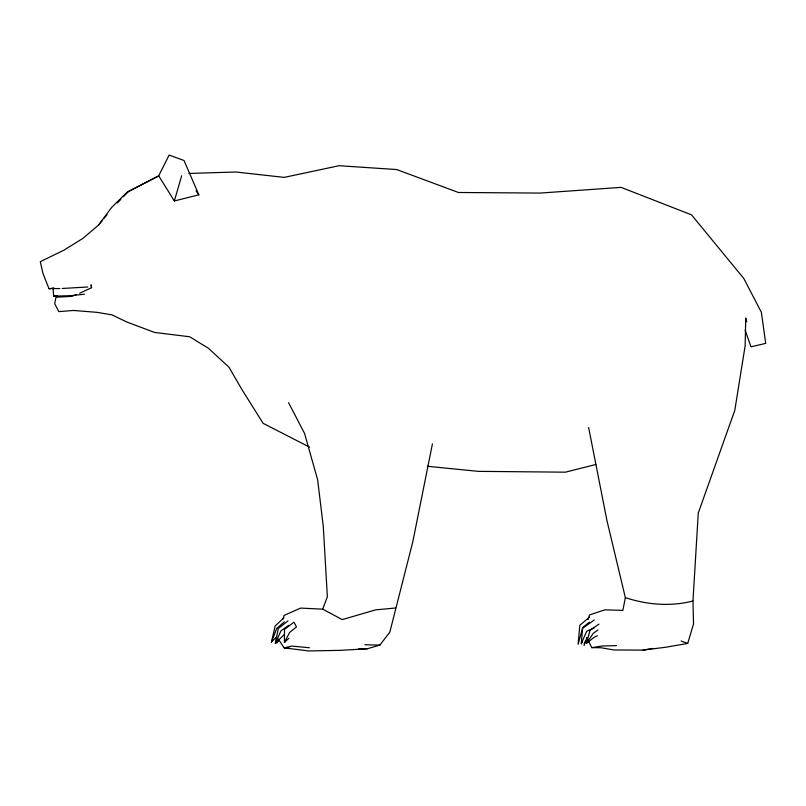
<?xml version="1.0" encoding="UTF-8"?>
<svg xmlns="http://www.w3.org/2000/svg" width="806" height="806" viewBox="0 0 806 806"><rect width="100%" height="100%" fill="white"/><g stroke="black" fill="none" stroke-linecap="round" stroke-linejoin="round"><path stroke-width="1.21" d="M288.88 638.271L284.417 642.402L284.498 629.375L293.968 622.161M586.889 637.617L591.765 647.641L600.964 647.742L613.96 649.968L643.047 650.11L665.897 647.218L687.73 643.43L693.533 623.904L692.969 601.014L698.268 513.029L734.8 410.325L745.147 345.794L745.741 317.977L746.699 321.775M588.622 427.472L606.999 520.797L625.345 597.619L622.867 610.394L604.893 609.84L589.508 614.918L588.088 619.482M283.934 634.866L275.299 643.339L278.342 628.428L287.974 620.932M432.429 443.844L412.823 541.672L389.832 632.095L379.868 645.102L367.224 648.77L340.303 650.361L308.577 650.936L284.196 647.883L278.201 638.957M276.539 637.012L271.481 642.029L275.168 625.96L283.924 617.809M597.488 635.722L594.334 637.133L586.546 643.279L590.032 630.262L599.009 624.086M59.835 288.518L48.975 288.679L42.879 273.234L40.3 261.688L63.835 250.223L82.897 238.385L98.654 224.955L111.52 207.575L126.975 192.362L158.701 175.809L169.119 155.064L184.03 160.505L198.84 194.83L174.338 200.976L181.652 175.809M283.077 618.948L284.115 615.381L300.638 608.087L322.692 609.155L342.228 619.602L375.757 609.85L395.675 607.996M322.692 609.155L327.367 596.752L323.297 526.61L317.655 479.832L304.547 433.427L288.578 402.688M584.098 645.495L587.191 637.415M271.481 642.029L276.74 628.418L284.327 621.819M275.299 643.339L281.022 630.776L288.77 625.335M584.078 643.883L585.509 640.77M581.327 643.732L582.385 641.516M284.417 642.402L289.646 632.458L296.457 626.907L294.462 623.109M586.546 643.279L593.216 633.405L597.941 629.939M276.821 642.684L278.151 640.81M276.821 642.966L278.816 640.155M98.654 224.955L102.463 220.3M103.994 218.426L107.047 214.698M117.485 202.87L120.89 199.334M123.439 196.684L128.547 191.385L157.966 176.343M589.377 617.205L579.816 625.285L578.093 644.306L582.819 627.36L589.367 622.202M594.284 619.975L582.567 628.348L581.267 643.682L586.667 631.33L594.103 627.904M91.552 287.712L91.138 284.992L91.552 287.712L79.633 293.273M76.207 294.613L71.633 296.406L56.007 297.223L54.697 303.64L58.798 311.63L73.437 310.461L97.294 312.365L112.024 314.894L126.864 322.017L154.611 332.455L189.652 336.757L208.542 348.363L228.995 367.244L242.344 390.245L263.139 423.331L309.655 447.189M595.906 464.468L565.419 472.175L478.442 471.359L427.291 466.271M692.969 601.014C670.663 606.757 647.087 604.812 625.345 597.619M643.047 650.11L652.659 648.447M591.765 647.641L602.112 646.009L616.54 645.626M84.489 294.21L70.777 295.691L53.68 296.145L53.065 287.863M48.975 288.679L53.982 288.145M87.753 286.996L62.253 288.477M53.68 296.145L57.176 295.873M188.896 173.441L235.856 172.01L284.226 177.38L339.125 165.714L396.713 169.552L458.423 192.483L540.141 193.077L621.083 187.365L691.518 214.849L743.847 278.554L761.368 312.265L765.7 343.386L750.98 346.842L745.167 330.248M358.63 648.89L367.224 648.77M289.122 647.974L284.196 647.883L291.873 646.08L309.413 647.762M364.896 644.75L379.868 645.102M681.08 641.012L687.73 643.43M196.049 190.881L198.84 194.83M158.701 175.809L174.338 200.976"/></g></svg>
